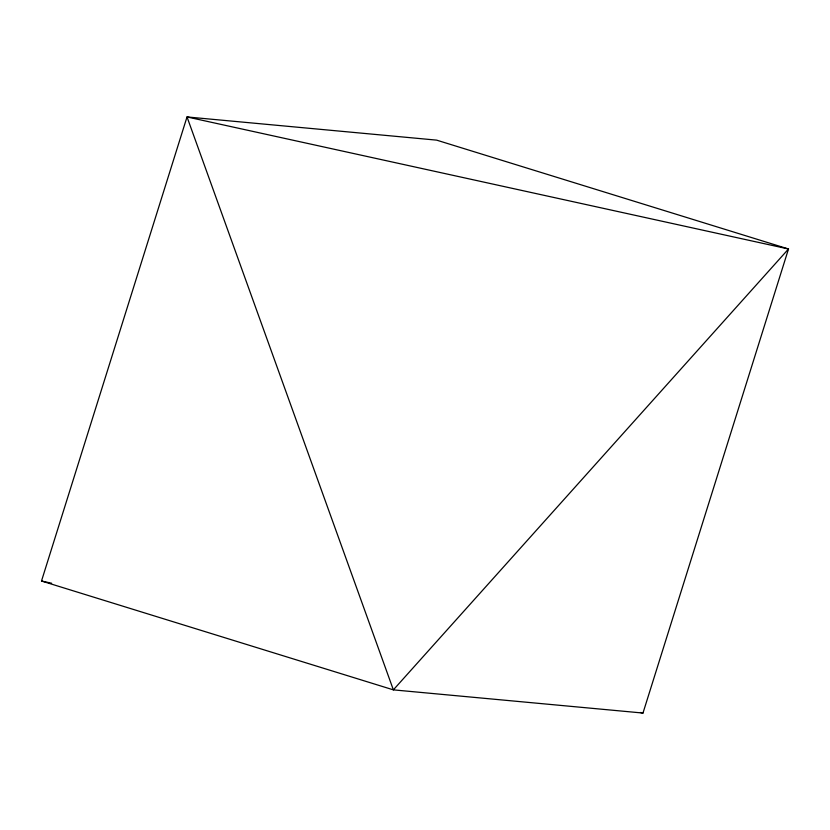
<?xml version="1.0" encoding="UTF-8"?>
<svg xmlns="http://www.w3.org/2000/svg" width="830" height="830" viewBox="0 0 830 830"><rect width="100%" height="100%" fill="white"/><g stroke="black" fill="none" stroke-linecap="round" stroke-linejoin="round"><path stroke-width="1.25" d="M41.5 581.01L187.02 116.947L436.632 140.135L788.5 248.99L642.98 713.053L393.368 689.865L41.5 581.01L51.626 583.241M640.449 712.493L642.98 713.053M788.5 248.99L393.368 689.865L187.02 116.947L788.5 248.99"/></g></svg>
